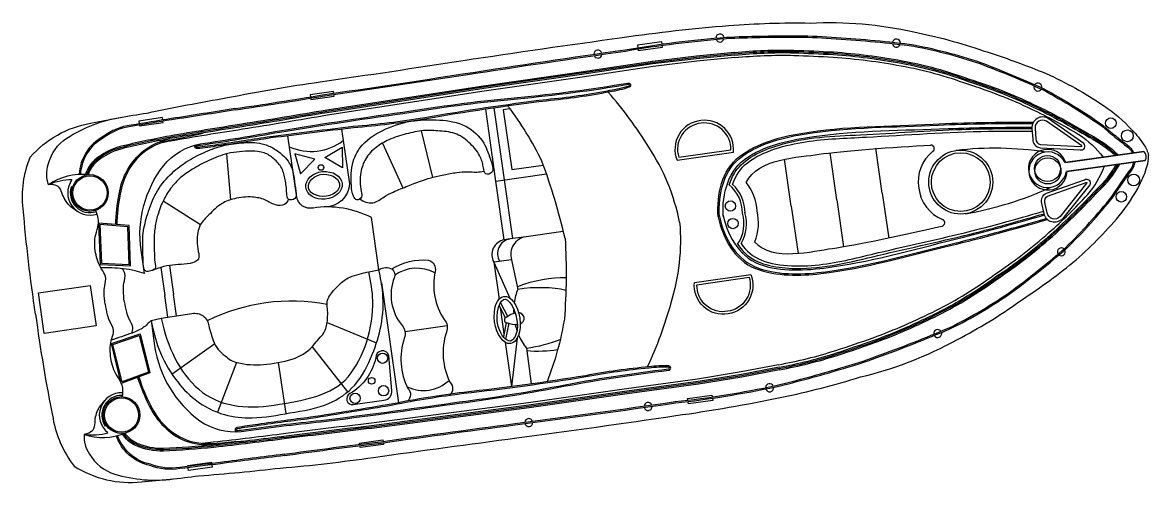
# Model space of a CAD drawing. Header units: metres. Extents: x 263097 to 264818, y 2151577 to 2154051.
# Drawn here: x 263106.92 to 263144.33, y 2153558.74 to 2153574 of the extents above; entities that cross this region are included whole.
import ezdxf

# ---------------------------------------------------------------- set-up
doc = ezdxf.new("R2010")
doc.units = ezdxf.units.M

msp = doc.modelspace()

# ---------------------------------------------------------------- linework, layer by layer
at = {"color": 32, "true_color": 0xcd6928}
for p, q in [((263122.648, 2153568.737), (263122.308, 2153571.125)), ((263122.934, 2153568.778), (263122.594, 2153571.167)), ((263120.161, 2153570.409), (263120.544, 2153568.864)), ((263118.878, 2153570.001), (263119.552, 2153568.512)), ((263113.696, 2153569.643), (263113.824, 2153568.119)), ((263133.977, 2153568.121), (263133.755, 2153569.679)), ((263135.489, 2153568.336), (263135.276, 2153569.829)), ((263132.465, 2153567.905), (263132.243, 2153569.468)), ((263108.577, 2153568.537), (263108.537, 2153568.551)), ((263111.589, 2153568.084), (263112.835, 2153567.301)), ((263133.977, 2153568.121), (263134.199, 2153566.562)), ((263135.489, 2153568.336), (263135.702, 2153566.843)), ((263132.465, 2153567.905), (263132.688, 2153566.343)), ((263111.515, 2153565.876), (263111.648, 2153564.941)), ((263111.799, 2153565.938), (263111.935, 2153564.982)), ((263123.171, 2153566.132), (263122.578, 2153566.048)), ((263122.578, 2153566.048), (263122.753, 2153564.821)), ((263122.578, 2153566.048), (263123.116, 2153564.851)), ((263118.842, 2153565.361), (263119.409, 2153561.383)), ((263111.75, 2153564.226), (263111.648, 2153564.941)), ((263112.037, 2153564.268), (263111.935, 2153564.982)), ((263123.048, 2153564.242), (263122.799, 2153564.71)), ((263122.972, 2153564.202), (263122.753, 2153564.615)), ((263122.793, 2153564.54), (263122.916, 2153563.672)), ((263117.038, 2153564.044), (263118.68, 2153563.37)), ((263122.994, 2153564.046), (263122.895, 2153563.571)), ((263123.079, 2153564.029), (263122.968, 2153563.497)), ((263119.627, 2153563.749), (263121.025, 2153563.948)), ((263113.306, 2153563.334), (263111.884, 2153562.333)), ((263116.539, 2153563.236), (263117.718, 2153561.741)), ((263122.956, 2153563.391), (263123.166, 2153561.919)), ((263123.354, 2153563.524), (263123.166, 2153561.919)), ((263114.029, 2153562.722), (263113.396, 2153561.066)), ((263115.416, 2153562.718), (263115.669, 2153561.022)), ((263109.703, 2153560.631), (263109.668, 2153560.607))]:
    msp.add_line(p, q, dxfattribs=at)
for points in [[(263107.351, 2153564.329, -0.01736), (263106.939, 2153567.825, -0.12634), (263107.174, 2153569.534, -0.172899), (263109.175, 2153570.66, -0.013884), (263111.053, 2153571, -0.008973), (263113.732, 2153571.51, -0.01509), (263116.806, 2153572.034, 0.002245), (263121.56, 2153572.744, -0.003342), (263126.842, 2153573.506, -0.016984), (263130.392, 2153573.904, -0.024546), (263133.088, 2153573.987, -0.067942), (263136.534, 2153573.692, -0.033948), (263138.842, 2153573.068, -0.022001), (263140.93, 2153572.311, -0.042872), (263142.835, 2153571.252, -0.059514), (263143.793, 2153570.432, -0.046364), (263144.182, 2153569.944, -0.104882), (263144.331, 2153569.595, -0.104882)], [(263113.977, 2153571.149, 0.006425), (263116.882, 2153571.602, 0.002217), (263121.627, 2153572.31, -0.003368), (263126.946, 2153573.099, -0.024633), (263130.308, 2153573.517, -0.015037), (263132.548, 2153573.557, -0.025439), (263133.797, 2153573.521, -0.013843), (263136.388, 2153573.286, -0.040266), (263138.747, 2153572.679, -0.016729), (263140.852, 2153571.807, -0.029739), (263142.828, 2153570.589, 0.01525), (263143.676, 2153569.901, -0.132389), (263143.805, 2153569.749, -0.028442), (263143.839, 2153569.677, -0.028442)], [(263113.983, 2153571.106, 0.006424), (263116.889, 2153571.56, 0.002217), (263121.634, 2153572.268, -0.003368), (263126.953, 2153573.057, -0.024633), (263130.311, 2153573.474, -0.015038), (263132.549, 2153573.514, -0.025461), (263133.794, 2153573.478, -0.013839), (263136.382, 2153573.243, -0.040238), (263138.733, 2153572.639, -0.016715), (263140.833, 2153571.769, -0.029693), (263142.802, 2153570.555, 0.015234), (263143.651, 2153569.866, -0.134036), (263143.767, 2153569.73, -0.024879), (263143.795, 2153569.671, -0.024879)], [(263130.573, 2153573.009), (263129.309, 2153572.89), (263127.851, 2153572.713), (263125.485, 2153572.361), (263122.233, 2153571.897), (263117.026, 2153571.095, -0.002601), (263114.203, 2153570.63, 0.004411), (263111.802, 2153570.236, 0.013009), (263110.164, 2153569.889, 0.113396), (263109.324, 2153569.448, 0.146005), (263109.012, 2153568.962, 1.595219)], [(263130.577, 2153572.966), (263129.314, 2153572.847), (263127.857, 2153572.67), (263125.491, 2153572.318), (263122.239, 2153571.855), (263117.033, 2153571.052, -0.002601), (263114.209, 2153570.587, 0.004411), (263111.81, 2153570.193, 0.013003), (263110.174, 2153569.847, 0.113337), (263109.352, 2153569.416, 0.144821), (263109.056, 2153568.959, 0.138987)], [(263130.573, 2153573.009, -0.031596), (263132.551, 2153573.086, -0.004928), (263133.868, 2153573.027, -0.02844), (263136.144, 2153572.737, -0.042875), (263138.372, 2153572.129, -0.035347), (263140.518, 2153571.288, -0.024093), (263142.404, 2153570.274, -0.079837), (263143.335, 2153569.605)], [(263130.578, 2153572.966, -0.031592), (263132.55, 2153573.043, -0.004926), (263133.865, 2153572.984, -0.028436), (263136.137, 2153572.695, -0.042895), (263138.358, 2153572.088, -0.035363), (263140.5, 2153571.25, -0.024111), (263142.383, 2153570.236, -0.077658), (263143.282, 2153569.598, -0.077658)], [(263130.582, 2153572.923, -0.031588), (263132.549, 2153573, -0.004924), (263133.862, 2153572.941, -0.028433), (263136.129, 2153572.653, -0.042917), (263138.344, 2153572.048, -0.035379), (263140.481, 2153571.211, -0.02413), (263142.362, 2153570.198, -0.075408), (263143.228, 2153569.59, -0.075408)], [(263130.581, 2153572.923), (263129.318, 2153572.804), (263127.863, 2153572.628), (263125.498, 2153572.275), (263122.246, 2153571.812), (263117.04, 2153571.01, -0.002601), (263114.216, 2153570.545, 0.00441), (263111.817, 2153570.151, 0.012997), (263110.185, 2153569.805, 0.113276), (263109.38, 2153569.383, 0.142458), (263109.1, 2153568.955, 0.142458)], [(263130.589, 2153572.838), (263129.328, 2153572.719), (263127.874, 2153572.542), (263125.51, 2153572.19), (263122.258, 2153571.727), (263117.053, 2153570.925, -0.002601), (263114.229, 2153570.46, 0.00441), (263111.832, 2153570.067, 0.002867), (263111.472, 2153569.998, 0.002867)], [(263130.591, 2153572.838, -0.031581), (263132.546, 2153572.914, -0.00492), (263133.857, 2153572.855, -0.028426), (263136.113, 2153572.568, -0.042959), (263138.317, 2153571.966, -0.035411), (263140.444, 2153571.133, -0.028829), (263142.024, 2153570.284, -0.092336), (263142.828, 2153569.533, -0.080328)], [(263110.965, 2153565.677), (263110.855, 2153566.449, -0.202722), (263111.608, 2153569.258, -0.178768), (263112.823, 2153569.978, 0.010028), (263115.461, 2153570.412, -0.005356), (263119.823, 2153571.07, -0.016605), (263123.364, 2153571.518, 0.018921), (263127.035, 2153571.995, -0.925873), (263127.076, 2153571.856, -0.041202), (263126.434, 2153571.702, -0.024461), (263124.333, 2153571.399, 0.012888), (263120.288, 2153570.799, -0.019359), (263117.912, 2153570.507, 0.002375), (263115.163, 2153570.172, -0.006386), (263113.421, 2153569.909, -0.013656), (263112.72, 2153569.818, -0.862706), (263112.687, 2153569.949, 0.648089)], [(263112.701, 2153569.908, -0.016488), (263112.83, 2153569.936, 0.010023), (263115.468, 2153570.369, -0.005356), (263119.83, 2153571.027, -0.016607), (263123.368, 2153571.475, 0.018921), (263127.042, 2153571.953, 0.01143), (263127.044, 2153571.953, -0.913283), (263127.062, 2153571.897, -0.041174), (263126.426, 2153571.744, -0.024478), (263124.328, 2153571.442, 0.012889), (263120.281, 2153570.841, -0.019362), (263117.908, 2153570.55, 0.002377), (263115.157, 2153570.214, -0.006391), (263113.414, 2153569.952, -0.013664), (263112.716, 2153569.861, 0.000701), (263112.716, 2153569.861, -0.819976), (263112.701, 2153569.908, -0.819976)], [(263128.754, 2153567.377, 0.096403), (263127.725, 2153569.871, 0.040538), (263126.381, 2153571.692, 1.92312)], [(263113.977, 2153571.149, -0.002942), (263111.865, 2153570.817, 0.002013), (263110.522, 2153570.596, 0.130442), (263109.596, 2153570.22, 0.261246), (263108.797, 2153568.961, 0.209197)], [(263113.984, 2153571.106, -0.002941), (263111.872, 2153570.774, 0.002014), (263110.528, 2153570.554, 0.130992), (263109.62, 2153570.184, 0.261832), (263108.84, 2153568.958, 0.261832)], [(263124.948, 2153566.835, 0.033687), (263124.175, 2153569.401, 0.051879), (263123.046, 2153571.231, 1.92312)], [(263107.784, 2153568.62, -0.164393), (263107.772, 2153569.295, -0.188684), (263108.392, 2153570.165, -0.10758), (263110.22, 2153570.865)], [(263128.669, 2153569.436), (263130.541, 2153569.702, 0.483063), (263129.457, 2153570.75, 0.50024), (263128.669, 2153569.436, 0.418424)], [(263140.463, 2153570.484), (263140.487, 2153570.138, 0.382221), (263140.73, 2153569.85), (263142.065, 2153569.78, 0.786544), (263142.187, 2153569.987), (263141.005, 2153570.818, 0.616464), (263140.463, 2153570.484, 3.844907)], [(263110.061, 2153567.295, -0.043334), (263110.171, 2153568.302, -0.18333), (263110.973, 2153569.726, -0.123985), (263112.097, 2153570.158, 0.015377), (263112.929, 2153570.339)], [(263117.522, 2153570.461), (263117.78, 2153568.649, -0.406088), (263116.969, 2153567.882)], [(263110.018, 2153567.298, -0.043195), (263110.129, 2153568.31, -0.183415), (263110.947, 2153569.76, -0.094511), (263111.802, 2153570.148)], [(263118.76, 2153565.8), (263118.514, 2153567.527, 0.158322), (263116.57, 2153567.847, -0.417676), (263116.027, 2153568.207), (263115.737, 2153570.244)], [(263107.351, 2153564.329, 0.01736), (263107.931, 2153560.858, 0.12634), (263108.634, 2153559.282, 0.172899), (263110.869, 2153558.76, 0.013884), (263112.768, 2153558.957, 0.008973), (263115.483, 2153559.215, 0.01509), (263118.581, 2153559.57, -0.002245), (263123.344, 2153560.216, 0.003342), (263128.629, 2153560.958, 0.016984), (263132.149, 2153561.566, 0.024546), (263134.761, 2153562.239, 0.067942), (263137.987, 2153563.484, 0.033948), (263140.03, 2153564.728, 0.022001), (263141.823, 2153566.038, 0.042872), (263143.357, 2153567.586, 0.059514), (263144.048, 2153568.641, 0.046364), (263144.285, 2153569.218, 0.104882), (263144.331, 2153569.595, 0.104882)], [(263115.611, 2153559.673, -0.006424), (263118.528, 2153560.049, -0.002217), (263123.282, 2153560.693, 0.003368), (263128.61, 2153561.42, 0.024633), (263131.951, 2153561.956, 0.015038), (263134.111, 2153562.543, 0.025461), (263135.297, 2153562.926, 0.013839), (263137.716, 2153563.873, 0.040238), (263139.805, 2153565.11, 0.016715), (263141.578, 2153566.531, 0.029693), (263143.13, 2153568.246, -0.015234), (263143.754, 2153569.145, 0.134036), (263143.827, 2153569.308, 0.024879), (263143.838, 2153569.373, 0.024879)], [(263115.617, 2153559.63, -0.006425), (263118.533, 2153560.006, -0.002217), (263123.288, 2153560.65, 0.003368), (263128.615, 2153561.377, 0.024633), (263131.96, 2153561.914, 0.015037), (263134.123, 2153562.502, 0.025439), (263135.312, 2153562.885, 0.013843), (263137.734, 2153563.834, 0.040266), (263139.83, 2153565.075, 0.016729), (263141.607, 2153566.5, 0.029739), (263143.165, 2153568.221, -0.01525), (263143.788, 2153569.118, 0.132389), (263143.869, 2153569.3, 0.028442), (263143.882, 2153569.379, 0.028442)], [(263132.042, 2153562.646, 0.031581), (263133.941, 2153563.118, 0.00492), (263135.183, 2153563.541, 0.028426), (263137.27, 2153564.446, 0.042959), (263139.217, 2153565.639, 0.035411), (263141.028, 2153567.033, 0.028829), (263142.308, 2153568.289, 0.092336), (263142.871, 2153569.235, 0.080328)], [(263132.058, 2153562.561, 0.031588), (263133.967, 2153563.037, 0.004924), (263135.213, 2153563.46, 0.028433), (263137.308, 2153564.369, 0.042917), (263139.267, 2153565.569, 0.035379), (263141.085, 2153566.969, 0.02413), (263142.609, 2153568.466, 0.075408), (263143.27, 2153569.292, 0.075408)], [(263132.065, 2153562.519, 0.031592), (263133.981, 2153562.996, 0.004926), (263135.227, 2153563.419, 0.028436), (263137.328, 2153564.331, 0.042895), (263139.291, 2153565.534, 0.035363), (263141.114, 2153566.937, 0.024111), (263142.639, 2153568.436, 0.077658), (263143.324, 2153569.3, 0.077658)], [(263132.073, 2153562.477, 0.031596), (263133.994, 2153562.955, 0.004928), (263135.242, 2153563.379, 0.02844), (263137.347, 2153564.293, 0.042875), (263139.316, 2153565.498, 0.035347), (263141.142, 2153566.905, 0.024093), (263142.67, 2153568.405, 0.079837), (263143.378, 2153569.307)], [(263140.864, 2153567.662), (263140.791, 2153568, -0.382221), (263140.944, 2153568.345), (263142.207, 2153568.785, -0.786544), (263142.381, 2153568.621), (263141.479, 2153567.492, -0.616464), (263140.864, 2153567.662, -3.844907)], [(263128.754, 2153567.377, -0.096403), (263128.462, 2153564.695, -0.040538), (263127.68, 2153562.571, -1.92312)], [(263124.882, 2153567.071), (263123.652, 2153566.895, 0.462925), (263123.171, 2153566.132), (263123.372, 2153565.148)], [(263123.118, 2153566.819), (263122.925, 2153566.792, 0.516839), (263122.578, 2153566.048, 0.282905)], [(263123.652, 2153566.895), (263123.118, 2153566.819, 0.545737), (263122.777, 2153566.076, 0.282905)], [(263124.948, 2153566.835, -0.033687), (263124.922, 2153564.155, -0.051879), (263124.348, 2153562.083, -1.92312)], [(263118.76, 2153565.8, -0.291269), (263119.198, 2153565.819, -0.299867), (263119.273, 2153565.548, 0.273478), (263119.529, 2153563.949, -0.28657), (263119.603, 2153563.527, 0.198759), (263119.725, 2153561.857, -0.45148), (263119.707, 2153561.44, -1.463971)], [(263119.191, 2153565.824, -0.164009), (263120.405, 2153566.115, -0.407559), (263120.628, 2153565.741, 0.20466), (263120.928, 2153564.149, -0.28657), (263121.002, 2153563.726, 0.198759), (263121.124, 2153562.056, -0.45148), (263121.106, 2153561.639, -1.463971)], [(263111.187, 2153564.117), (263111.522, 2153564.192), (263112.548, 2153564.344, -0.448043), (263113.106, 2153563.932, 0.025561), (263113.267, 2153563.423, 0.15676), (263113.653, 2153562.945, 0.144288), (263114.051, 2153562.716, 0.079427), (263114.919, 2153562.649, 0.054179), (263115.877, 2153562.834, 0.127294), (263116.55, 2153563.247, -0.025195), (263116.898, 2153563.654, 0.112656), (263117.039, 2153564.048, 0.061652), (263117.044, 2153564.571, -0.222278), (263117.16, 2153564.985, -0.049109), (263117.434, 2153565.293, -0.09997), (263117.793, 2153565.551, -0.045992), (263118.423, 2153565.732), (263118.76, 2153565.8)], [(263129.247, 2153565.376), (263131.119, 2153565.643, -0.483063), (263130.37, 2153564.334, -0.50024), (263129.247, 2153565.376, -0.418424)], [(263111.187, 2153564.117), (263111.307, 2153563.272, 0.202722), (263112.814, 2153560.785, 0.178768), (263114.182, 2153560.432, -0.010028), (263116.837, 2153560.752, 0.005356), (263121.209, 2153561.338, 0.016605), (263124.734, 2153561.896, -0.018921), (263128.392, 2153562.462, 0.925873), (263128.393, 2153562.607, 0.041202), (263127.733, 2153562.576, 0.024461), (263125.631, 2153562.281, -0.012888), (263121.579, 2153561.728, 0.019359), (263119.217, 2153561.345, -0.002375), (263116.484, 2153560.9, 0.006386), (263114.737, 2153560.665, 0.013656), (263114.039, 2153560.557, 0.862706), (263114.043, 2153560.423, -0.648089)], [(263132.073, 2153562.477), (263130.826, 2153562.238), (263129.376, 2153562.001), (263127.006, 2153561.679), (263123.754, 2153561.216), (263118.53, 2153560.533, 0.002601), (263115.689, 2153560.192, -0.004411), (263113.274, 2153559.9, -0.013009), (263111.604, 2153559.776, -0.113396), (263110.675, 2153559.965, -0.146005), (263110.239, 2153560.345, -1.595219)], [(263132.065, 2153562.519), (263130.818, 2153562.281), (263129.37, 2153562.044), (263127, 2153561.722), (263123.748, 2153561.259), (263118.525, 2153560.576, 0.002601), (263115.684, 2153560.235, -0.004411), (263113.269, 2153559.943, -0.013003), (263111.602, 2153559.819, -0.113337), (263110.692, 2153560.004, -0.144821), (263110.281, 2153560.36, -0.138987)], [(263132.057, 2153562.561), (263130.811, 2153562.323), (263129.364, 2153562.086), (263126.994, 2153561.764), (263123.742, 2153561.301), (263118.519, 2153560.618, 0.002601), (263115.678, 2153560.277, -0.00441), (263113.265, 2153559.985, -0.012997), (263111.6, 2153559.862, -0.113276), (263110.71, 2153560.043, -0.142458), (263110.322, 2153560.376, -0.142458)], [(263132.041, 2153562.646), (263130.796, 2153562.407), (263129.351, 2153562.171), (263126.983, 2153561.849), (263123.731, 2153561.386), (263118.509, 2153560.704, 0.002601), (263115.667, 2153560.362, -0.00441), (263113.256, 2153560.071, -0.002867), (263112.89, 2153560.036, -0.002867)], [(263114.046, 2153560.466, 0.016488), (263114.177, 2153560.475, -0.010023), (263116.832, 2153560.795, 0.005356), (263121.203, 2153561.381, 0.016607), (263124.726, 2153561.938, -0.018921), (263128.387, 2153562.505, -0.01143), (263128.389, 2153562.505, 0.913283), (263128.391, 2153562.564, 0.041174), (263127.738, 2153562.534, 0.024478), (263125.639, 2153562.239, -0.012889), (263121.584, 2153561.686, 0.019362), (263119.225, 2153561.303, -0.002377), (263116.49, 2153560.857, 0.006391), (263114.743, 2153560.623, 0.013664), (263114.047, 2153560.515, -0.000701), (263114.047, 2153560.515, 0.819976), (263114.046, 2153560.466, 0.819976)], [(263110.741, 2153562.223, 0.043195), (263111.13, 2153561.282, 0.183415), (263112.32, 2153560.118, 0.094511), (263113.25, 2153559.984)], [(263110.781, 2153562.238, 0.043334), (263111.168, 2153561.301, 0.18333), (263112.335, 2153560.159, 0.123985), (263113.535, 2153560.057, -0.015377), (263114.384, 2153560.115)], [(263108.964, 2153560.33, 0.164393), (263109.142, 2153559.678, 0.188684), (263109.979, 2153559.016, 0.10758), (263111.93, 2153558.854)], [(263115.617, 2153559.63, 0.002942), (263113.497, 2153559.36, -0.002013), (263112.145, 2153559.196, -0.130442), (263111.152, 2153559.299, -0.261246), (263110.032, 2153560.286, -0.209197)], [(263115.612, 2153559.673, 0.002941), (263113.491, 2153559.402, -0.002014), (263112.139, 2153559.239, -0.130992), (263111.164, 2153559.341, -0.261832), (263110.073, 2153560.3, -0.261832)]]:
    msp.add_lwpolyline(points, format="xyb", dxfattribs=at)
for points in [[(263128.17, 2153573.29), (263128.159, 2153573.364), (263127.348, 2153573.249), (263127.359, 2153573.169)], [(263127.365, 2153573.126), (263127.373, 2153573.071), (263128.184, 2153573.186), (263128.176, 2153573.248)], [(263117.255, 2153571.656), (263117.247, 2153571.711), (263116.472, 2153571.601), (263116.482, 2153571.535)], [(263116.488, 2153571.492), (263116.494, 2153571.449), (263117.269, 2153571.56), (263117.261, 2153571.614)], [(263123.113, 2153571.142), (263122.892, 2153571.11), (263123.175, 2153569.123), (263124.223, 2153569.272)], [(263111.575, 2153570.77), (263111.564, 2153570.847), (263110.78, 2153570.735), (263110.793, 2153570.642)], [(263110.799, 2153570.599), (263110.803, 2153570.57), (263111.588, 2153570.682), (263111.581, 2153570.728)], [(263144.184, 2153569.726), (263141.563, 2153569.353)], [(263141.584, 2153569.356), (263144.184, 2153569.726)], [(263144.226, 2153569.428), (263141.606, 2153569.055)], [(263141.626, 2153569.058), (263144.226, 2153569.428)], [(263122.925, 2153566.792), (263122.648, 2153568.737), (263124.329, 2153568.977)], [(263123.211, 2153566.833), (263122.934, 2153568.778)], [(263123.664, 2153563.196), (263123.818, 2153562.007)], [(263129.025, 2153561.468), (263129.018, 2153561.524), (263129.829, 2153561.64), (263129.837, 2153561.578)], [(263129.843, 2153561.535), (263129.854, 2153561.462), (263129.043, 2153561.346), (263129.032, 2153561.426)], [(263118.124, 2153560.001), (263118.118, 2153560.044), (263118.893, 2153560.155), (263118.901, 2153560.101)], [(263118.907, 2153560.058), (263118.915, 2153560.003), (263118.139, 2153559.893), (263118.13, 2153559.959)], [(263112.412, 2153559.271), (263112.408, 2153559.3), (263113.193, 2153559.412), (263113.199, 2153559.366)], [(263113.205, 2153559.324), (263113.216, 2153559.247), (263112.432, 2153559.135), (263112.418, 2153559.228)]]:
    msp.add_lwpolyline(points, dxfattribs=at)
for points in [[(263140.57, 2153570.492), (263140.594, 2153570.14, 0.383069), (263140.741, 2153569.957), (263142.09, 2153569.886, 0.853636), (263142.115, 2153569.906), (263140.946, 2153570.728, 0.613527)], [(263128.726, 2153569.531), (263130.459, 2153569.777, 0.460147), (263129.467, 2153570.664, 0.47706)], [(263140.97, 2153567.684), (263140.895, 2153568.029, -0.383069), (263140.984, 2153568.245), (263142.261, 2153568.69, -0.853636), (263142.29, 2153568.678), (263141.397, 2153567.562, -0.613527)], [(263129.328, 2153565.301), (263131.062, 2153565.548, -0.460147), (263130.356, 2153564.419, -0.47706)], [(263119.094, 2153562.939, 0.917705), (263118.654, 2153562.871, -0.209704), (263117.797, 2153561.687, 0.850912), (263117.907, 2153561.322), (263118.928, 2153561.467, 0.435659), (263119.188, 2153561.795)]]:
    msp.add_lwpolyline(points, format="xyb", close=True, dxfattribs=at)
for points in [[(263116.628, 2153569.472), (263115.968, 2153569.644), (263116.149, 2153568.986)], [(263116.958, 2153569.519), (263117.544, 2153569.869), (263117.553, 2153569.186)], [(263109.496, 2153565.974), (263110.503, 2153565.929), (263110.455, 2153567.265), (263109.437, 2153567.342)], [(263109.538, 2153566.015), (263110.458, 2153565.974), (263110.414, 2153567.225), (263109.482, 2153567.296)], [(263107.45, 2153565.027), (263109.168, 2153565.271), (263109.359, 2153563.932), (263107.64, 2153563.687)], [(263109.87, 2153563.349), (263110.824, 2153563.673), (263111.152, 2153562.377), (263110.195, 2153562.018)], [(263109.921, 2153563.321), (263110.794, 2153563.617), (263111.1, 2153562.403), (263110.226, 2153562.076)]]:
    msp.add_lwpolyline(points, close=True, dxfattribs=at)
for centre, radius in [((263143.083, 2153570.664), 0.175), ((263143.633, 2153570.243), 0.196), ((263138.095, 2153568.707), 1.062), ((263138.095, 2153568.707), 1.062), ((263138.095, 2153568.707), 0.976), ((263138.095, 2153568.707), 0.976), ((263140.981, 2153569.16), 0.432), ((263116.836, 2153569.191), 0.0915), ((263140.993, 2153569.077), 0.432), ((263109.157, 2153568.347), 0.61), ((263109.157, 2153568.347), 0.567), ((263143.841, 2153568.778), 0.196), ((263130.442, 2153567.914), 0.171), ((263143.431, 2153568.22), 0.175), ((263130.525, 2153567.332), 0.171), ((263118.883, 2153562.861), 0.17), ((263118.519, 2153562.112), 0.11), ((263118.915, 2153561.783), 0.17), ((263110.207, 2153560.976), 0.61), ((263110.207, 2153560.976), 0.567), ((263117.967, 2153561.531), 0.17)]:
    msp.add_circle(centre, radius, dxfattribs=at)
for centre, radius, start, end in [((263130.092, 2153573.489), 0.133, 9.4236, 179.8302), ((263130.092, 2153573.489), 0.133, 198.4891, 350.7647), ((263135.956, 2153573.321), 0.133, 359.7199, 167.8156), ((263126.038, 2153572.958), 0.133, 13.1342, 183.2333), ((263126.038, 2153572.958), 0.133, 201.8935, 354.474), ((263135.956, 2153573.321), 0.133, 186.4506, 341.0849), ((263140.659, 2153571.862), 0.133, 162.1143, 329.6967), ((263140.659, 2153571.862), 0.133, 348.3345, 143.4765), ((263116.512, 2153571.474), 1.749, 245.5726, 307.4601), ((263137.958, 2153568.727), 1.277, 128.0433, 189.8444), ((263137.103, 2153569.823), 0.113, 307.2987, 93.7664), ((263139.223, 2153558.551), 11.28, 81.4314, 96.5023), ((263140.981, 2153569.16), 0.634, 17.988, 350.4376), ((263140.993, 2153569.077), 0.634, 25.7705, 358.2201), ((263144.001, 2153569.548), 0.256, 332.0114, 44.1967), ((263144.001, 2153569.548), 0.256, 332.0114, 44.1967), ((263108.898, 2153566.995), 1.97, 84.0997, 124.4353), ((263108.568, 2153566.813), 1.97, 90.2294, 113.462), ((263109.157, 2153568.347), 0.739, 143.8766, 288.7782), ((263109.157, 2153568.347), 0.653, 161.8284, 288.7782), ((263129.638, 2153567.687), 1.202, 359.3925, 50.5996), ((263129.638, 2153567.687), 1.288, 359.3925, 47.1423), ((263129.707, 2153567.676), 1.621, 2.3776, 38.9799), ((263137.969, 2153568.65), 1.277, 186.3637, 248.1648), ((263136.343, 2153578.774), 11.28, 279.7059, 294.7767), ((263129.753, 2153567.356), 1.621, 337.2282, 13.8305), ((263129.69, 2153567.326), 1.202, 325.6085, 16.8156), ((263129.69, 2153567.326), 1.288, 329.0659, 16.8156), ((263137.453, 2153567.359), 0.113, 282.4417, 68.9095), ((263141.438, 2153566.393), 0.133, 46.5114, 214.0938), ((263141.438, 2153566.393), 0.133, 232.7316, 27.8736), ((263120.015, 2153564.593), 1.256, 61.3041, 125.5082), ((263125.224, 2153564.428), 1.987, 158.729, 172.08), ((263115.845, 2153558.503), 6.253, 79.0036, 116.4762), ((263123.454, 2153563.687), 0.695, 103.7066, 129.6994), ((263125.224, 2153564.428), 1.987, 178.0532, 182.2931), ((263123.454, 2153563.687), 0.695, 94.2195, 94.4888), ((263123.392, 2153564.182), 0.194, 288.9064, 87.2519), ((263123.023, 2153564.13), 0.0932, 98.1041, 278.1041), ((263123.314, 2153564.675), 0.695, 246.5087, 274.1488), ((263125.224, 2153564.428), 1.987, 193.0065, 199.3459), ((263123.314, 2153564.675), 0.695, 281.7193, 281.9886), ((263125.224, 2153564.428), 1.987, 203.5383, 218.2941), ((263137.329, 2153563.679), 0.133, 35.1233, 189.7575), ((263137.329, 2153563.679), 0.133, 208.3925, 16.4882), ((263120.235, 2153563.047), 1.256, 244.7285, 312.876), ((263131.745, 2153561.881), 0.133, 25.4434, 177.719), ((263131.745, 2153561.881), 0.133, 196.3779, 6.7845), ((263110.207, 2153560.976), 0.739, 87.4299, 232.3315), ((263110.207, 2153560.976), 0.653, 87.4299, 214.3798), ((263127.704, 2153561.259), 0.133, 21.7341, 174.3147), ((263127.704, 2153561.259), 0.133, 192.9748, 3.074), ((263123.743, 2153560.725), 0.133, 19.3261, 175.5752), ((263123.743, 2153560.725), 0.133, 194.1994, 0.7019), ((263109.213, 2153562.284), 1.97, 262.7461, 285.9787), ((263109.58, 2153562.201), 1.97, 251.7728, 292.1084)]:
    msp.add_arc(centre, radius, start, end, dxfattribs=at)
for centre, major_axis, ratio in [((263116.934, 2153568.597), (0.605, 0.059), 0.758117), ((263123.023, 2153564.13), (0.111, -0.782), 0.533092)]:
    msp.add_ellipse(centre, major_axis=major_axis, ratio=ratio, dxfattribs=at)
for start_param, end_param in [(0.830012, 1.576846), (4.712389, 5.232342)]:
    msp.add_ellipse((263123.525, 2153564.173), major_axis=(2.297, 0.327), ratio=0.425319, start_param=start_param, end_param=end_param, dxfattribs=at)
for points in [[(263122.2, 2153569.344), (263122.235, 2153569.181), (263122.31, 2153568.981), (263122.503, 2153569.021), (263122.497, 2153569.365), (263122.244, 2153569.999), (263121.643, 2153570.565), (263120.768, 2153570.767), (263119.944, 2153570.745), (263118.995, 2153570.474), (263118.205, 2153569.933), (263117.905, 2153569.391), (263117.846, 2153568.588), (263117.915, 2153568.242), (263118.025, 2153568.115), (263118.182, 2153568.21), (263118.173, 2153568.396), (263118.16, 2153569.03), (263118.32, 2153569.481), (263118.664, 2153569.856), (263119.087, 2153570.11), (263119.671, 2153570.305), (263120.247, 2153570.418), (263120.789, 2153570.403), (263121.345, 2153570.299), (263121.798, 2153569.976), (263122.138, 2153569.525), (263122.2, 2153569.344)], [(263115.756, 2153568.142), (263115.623, 2153567.965), (263115.319, 2153567.955), (263114.968, 2153568.12), (263114.56, 2153568.209), (263113.956, 2153568.157), (263113.549, 2153567.997), (263113.106, 2153567.618), (263112.825, 2153567.284), (263112.719, 2153566.76), (263112.758, 2153566.404), (263112.76, 2153566.156), (263112.595, 2153566.042), (263112.187, 2153565.973), (263111.403, 2153565.839), (263111.013, 2153565.754), (263110.92, 2153566.187), (263110.928, 2153567.025), (263111.076, 2153567.656), (263111.352, 2153568.339), (263111.822, 2153568.948), (263112.358, 2153569.375), (263112.925, 2153569.682), (263113.527, 2153569.903), (263114.19, 2153570.009), (263114.873, 2153569.982), (263115.232, 2153569.841), (263115.55, 2153569.614), (263115.874, 2153569.149), (263115.94, 2153568.816), (263115.998, 2153568.401), (263115.965, 2153568.162), (263115.756, 2153568.142), (263115.697, 2153568.336), (263115.646, 2153568.788), (263115.529, 2153569.165), (263115.263, 2153569.483), (263114.95, 2153569.677), (263114.522, 2153569.734), (263113.735, 2153569.653), (263113.108, 2153569.426), (263112.562, 2153569.133), (263112.131, 2153568.823), (263111.875, 2153568.541), (263111.618, 2153568.14), (263111.41, 2153567.613), (263111.321, 2153567.205), (263111.288, 2153566.726), (263111.299, 2153566.332), (263111.317, 2153566.054), (263111.32, 2153565.843), (263111.214, 2153565.768)], [(263118.129, 2153568.147), (263118.322, 2153568.042), (263118.558, 2153568.022), (263118.933, 2153568.218), (263119.232, 2153568.377), (263119.731, 2153568.582), (263120.499, 2153568.852), (263120.915, 2153568.948), (263121.351, 2153569.028), (263121.697, 2153569.05), (263122.012, 2153569.041), (263122.254, 2153569.072)], [(263108.749, 2153567.731), (263108.521, 2153567.888), (263108.25, 2153568.284), (263108.139, 2153568.523), (263107.951, 2153568.619), (263107.784, 2153568.62)], [(263109.661, 2153564.658), (263109.629, 2153565.018), (263109.647, 2153565.26), (263109.677, 2153565.578), (263109.542, 2153565.819), (263109.345, 2153566.361), (263109.348, 2153566.97), (263109.432, 2153567.292), (263109.434, 2153567.492), (263109.353, 2153567.769)], [(263110.965, 2153565.677), (263110.66, 2153565.762), (263110.256, 2153565.831), (263109.514, 2153565.865)], [(263111.187, 2153564.117), (263111.444, 2153563.171), (263112, 2153562.17), (263112.653, 2153561.486), (263113.63, 2153560.99), (263114.551, 2153560.883), (263115.799, 2153561.044), (263117.089, 2153561.355), (263117.955, 2153561.971), (263118.54, 2153562.99), (263118.832, 2153563.953), (263118.886, 2153565.024), (263118.76, 2153565.8)], [(263109.661, 2153564.658), (263109.73, 2153564.304), (263109.815, 2153564.076), (263109.933, 2153563.78), (263109.871, 2153563.51), (263109.833, 2153562.935), (263110.006, 2153562.351), (263110.177, 2153562.066), (263110.234, 2153561.874), (263110.233, 2153561.586)], [(263111.187, 2153564.117), (263110.929, 2153563.877), (263110.56, 2153563.698), (263109.857, 2153563.458)], [(263109.642, 2153561.453), (263109.468, 2153561.239), (263109.318, 2153560.783), (263109.278, 2153560.522), (263109.125, 2153560.377), (263108.964, 2153560.33)]]:
    msp.add_spline(points, degree=3, dxfattribs=at)
for points, knots in [([(263130.031, 2153567.559), (263129.989, 2153568.295), (263130.142, 2153569.098), (263131.347, 2153570.011), (263132.106, 2153570.209), (263134.28, 2153570.581), (263135.708, 2153570.554), (263138.273, 2153570.689), (263139.372, 2153570.7), (263140.514, 2153570.7)], [0, 0, 0, 0, 0.0462196, 0.0462196, 0.0924392, 0.0924392, 0.1947325, 0.1947325, 0.2709084, 0.2709084, 0.2709084, 0.2709084]), ([(263130.074, 2153567.561), (263130.031, 2153568.319), (263130.213, 2153569.126), (263131.473, 2153570.02), (263132.254, 2153570.199), (263134.442, 2153570.545), (263135.874, 2153570.526), (263138.376, 2153570.647), (263139.412, 2153570.657), (263140.491, 2153570.657)], [0, 0, 0, 0, 0.0480884, 0.0480884, 0.0961768, 0.0961768, 0.1985377, 0.1985377, 0.2704106, 0.2704106, 0.2704106, 0.2704106]), ([(263130.203, 2153567.569), (263130.158, 2153568.343), (263130.367, 2153569.117), (263131.677, 2153569.961), (263132.481, 2153570.115), (263134.709, 2153570.429), (263136.177, 2153570.422), (263138.602, 2153570.521), (263139.535, 2153570.529), (263140.462, 2153570.53)], [0, 0, 0, 0, 0.0508337, 0.0508337, 0.1016674, 0.1016674, 0.2060328, 0.2060328, 0.2709084, 0.2709084, 0.2709084, 0.2709084]), ([(263130.401, 2153568.615), (263130.45, 2153568.773), (263130.731, 2153569.408), (263132.404, 2153570.197), (263134.954, 2153570.259), (263137.786, 2153570.483), (263139.685, 2153570.486), (263140.462, 2153570.487)], [0.0234044, 0.0234044, 0.0234044, 0.0234044, 0.0350942, 0.0739111, 0.138251, 0.2165713, 0.2709084, 0.2709084, 0.2709084, 0.2709084]), ([(263130.514, 2153568.631), (263130.614, 2153568.916), (263130.767, 2153569.163), (263131.528, 2153569.745), (263132.271, 2153569.941), (263133.605, 2153570.15), (263134.272, 2153570.165), (263136.299, 2153570.271), (263137.662, 2153570.375), (263139.501, 2153570.4), (263139.981, 2153570.4), (263140.463, 2153570.401)], [0.0248254, 0.0248254, 0.0248254, 0.0248254, 0.0474598, 0.0474598, 0.0949196, 0.0949196, 0.1423794, 0.1423794, 0.237299, 0.237299, 0.2709084, 0.2709084, 0.2709084, 0.2709084]), ([(263130.967, 2153568.696), (263131.349, 2153569.506), (263132.737, 2153569.531), (263134.099, 2153569.74), (263135.905, 2153569.871), (263137.098, 2153569.935)], [0.0313661, 0.0313661, 0.0313661, 0.0313661, 0.1084744, 0.1084744, 0.1920729, 0.1920729, 0.1920729, 0.1920729]), ([(263117.453, 2153568.647), (263117.433, 2153568.848), (263117.11, 2153569.025), (263116.501, 2153568.884), (263116.341, 2153568.618), (263116.565, 2153568.243), (263116.974, 2153568.161), (263117.384, 2153568.388), (263117.465, 2153568.526), (263117.453, 2153568.647)], [0, 0, 0, 0, 1.743273, 1.743273, 3.486547, 3.486547, 5.22982, 5.22982, 6.283185, 6.283185, 6.283185, 6.283185]), ([(263130.794, 2153566.664), (263130.97, 2153566.418), (263131.186, 2153566.223), (263132.079, 2153565.878), (263132.847, 2153565.896), (263134.187, 2153566.068), (263134.831, 2153566.24), (263136.807, 2153566.704), (263138.145, 2153566.985), (263139.917, 2153567.474), (263140.379, 2153567.608), (263140.841, 2153567.741)], [0.0248254, 0.0248254, 0.0248254, 0.0248254, 0.0474598, 0.0474598, 0.0949196, 0.0949196, 0.1423794, 0.1423794, 0.237299, 0.237299, 0.2709084, 0.2709084, 0.2709084, 0.2709084]), ([(263130.031, 2153567.559), (263130.196, 2153566.84), (263130.567, 2153566.112), (263131.979, 2153565.571), (263132.764, 2153565.593), (263134.955, 2153565.842), (263136.318, 2153566.267), (263138.819, 2153566.853), (263139.877, 2153567.149), (263140.974, 2153567.468)], [0, 0, 0, 0, 0.0462196, 0.0462196, 0.0924392, 0.0924392, 0.1947325, 0.1947325, 0.2709084, 0.2709084, 0.2709084, 0.2709084]), ([(263130.073, 2153567.568), (263130.243, 2153566.828), (263130.643, 2153566.104), (263132.103, 2153565.598), (263132.903, 2153565.644), (263135.1, 2153565.922), (263136.47, 2153566.341), (263138.907, 2153566.923), (263139.904, 2153567.202), (263140.94, 2153567.503)], [0, 0, 0, 0, 0.0480884, 0.0480884, 0.0961768, 0.0961768, 0.1985377, 0.1985377, 0.2704106, 0.2704106, 0.2704106, 0.2704106]), ([(263130.199, 2153567.597), (263130.372, 2153566.842), (263130.789, 2153566.157), (263132.282, 2153565.711), (263133.097, 2153565.788), (263135.325, 2153566.108), (263136.732, 2153566.525), (263139.088, 2153567.107), (263139.986, 2153567.36), (263140.877, 2153567.617)], [0, 0, 0, 0, 0.0508337, 0.0508337, 0.1016674, 0.1016674, 0.2060328, 0.2060328, 0.2709084, 0.2709084, 0.2709084, 0.2709084]), ([(263130.682, 2153566.647), (263130.772, 2153566.51), (263131.219, 2153565.979), (263133.046, 2153565.688), (263135.512, 2153566.34), (263138.294, 2153566.915), (263140.118, 2153567.443), (263140.865, 2153567.659)], [0.0234044, 0.0234044, 0.0234044, 0.0234044, 0.0350942, 0.0739111, 0.138251, 0.2165713, 0.2709084, 0.2709084, 0.2709084, 0.2709084]), ([(263131.247, 2153566.728), (263131.84, 2153566.057), (263133.18, 2153566.42), (263134.546, 2153566.6), (263136.317, 2153566.978), (263137.48, 2153567.249)], [0.0313661, 0.0313661, 0.0313661, 0.0313661, 0.1084744, 0.1084744, 0.1920729, 0.1920729, 0.1920729, 0.1920729]), ([(263110.299, 2153564.749), (263110.284, 2153564.869), (263110.258, 2153565.07), (263110.278, 2153565.374), (263110.358, 2153565.635), (263110.268, 2153565.78), (263110.232, 2153565.833)], [0, 0, 0, 0, 0.00840925, 0.01405459, 0.02148076, 0.02583256, 0.02583256, 0.02583256, 0.02583256]), ([(263111.522, 2153564.192), (263111.736, 2153563.231), (263112.115, 2153562.396), (263113.434, 2153561.264), (263114.331, 2153561.152), (263116.22, 2153561.457), (263117.209, 2153561.608), (263118.271, 2153562.889), (263118.58, 2153563.883), (263118.548, 2153565.088), (263118.49, 2153565.397), (263118.423, 2153565.732)], [0, 0, 0, 0, 0.0684102, 0.0684102, 0.1368204, 0.1368204, 0.2052306, 0.2052306, 0.2736407, 0.2736407, 0.2974604, 0.2974604, 0.2974604, 0.2974604]), ([(263110.299, 2153564.749), (263110.318, 2153564.629), (263110.349, 2153564.429), (263110.453, 2153564.143), (263110.603, 2153563.915), (263110.557, 2153563.751), (263110.537, 2153563.689)], [0, 0, 0, 0, 0.00840925, 0.01405459, 0.02148076, 0.02583256, 0.02583256, 0.02583256, 0.02583256]), ([(263123.123, 2153563.433), (263123.211, 2153563.446), (263123.316, 2153563.571), (263123.425, 2153564.216), (263123.145, 2153564.802), (263122.782, 2153564.851), (263122.601, 2153564.366), (263122.814, 2153563.599), (263123.009, 2153563.417), (263123.123, 2153563.433)], [0, 0, 0, 0, 1.031451, 1.031451, 2.992455, 2.992455, 4.95346, 4.95346, 6.283185, 6.283185, 6.283185, 6.283185])]:
    msp.add_open_spline(points, degree=3, knots=knots, dxfattribs=at)
for points in [[(263124.98, 2153565.531), (263124.481, 2153565.533), (263123.921, 2153565.453), (263123.36, 2153565.233)], [(263124.698, 2153563.138), (263124.374, 2153563.089), (263124.026, 2153563.072), (263123.663, 2153563.106)]]:
    msp.add_open_spline(points, degree=3, dxfattribs=at)

doc.saveas('drawing.dxf')
